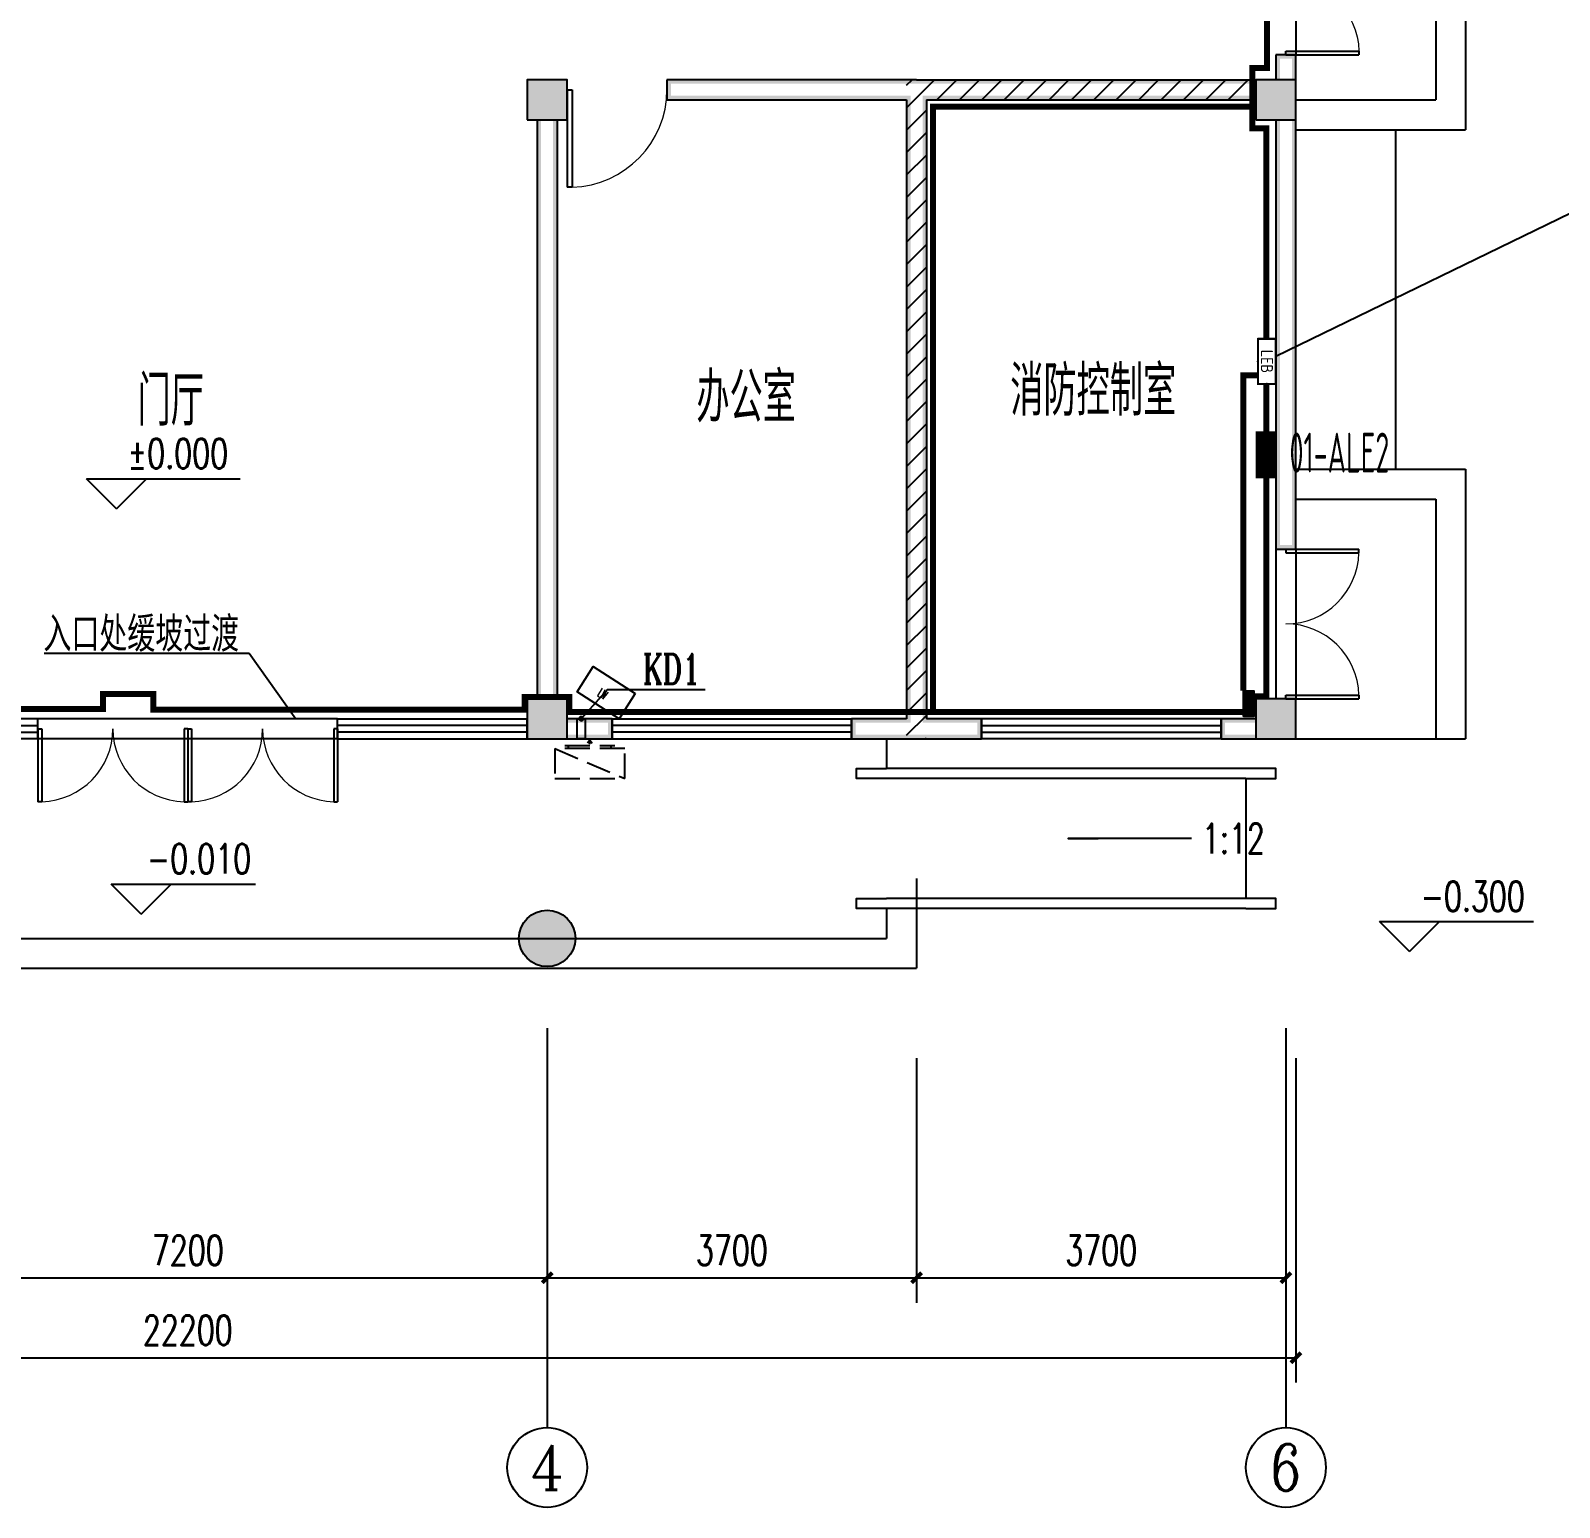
# Model space of a CAD drawing. Extents: x 6250600 to 6678662, y -692028 to -290561.
# Drawn here: x 6288938 to 6304251, y -594503 to -579710 of the extents above; entities that cross this region are included whole.
import ezdxf
from ezdxf.enums import TextEntityAlignment as Align

# ---------------------------------------------------------------- set-up
doc = ezdxf.new("R2010")
doc.units = 0
doc.header["$LTSCALE"] = 1000
doc.header["$MEASUREMENT"] = 0
doc.linetypes.add('DASH', pattern=[0.35, 0.25, -0.1])
doc.linetypes.add('DASHEDX2', pattern=[1.5, 1, -0.5])
doc.layers.get('0').update_dxf_attribs({"linetype": 'CONTINUOUS'})
doc.layers.get('Defpoints').update_dxf_attribs({"linetype": 'CONTINUOUS'})
for name, color, linetype in [('AXIS_TEXT', 7, 'CONTINUOUS'), ('EQUIP-箱柜', 3, 'CONTINUOUS'), ('PUB_HATCH', 8, 'CONTINUOUS'), ('SIG_TEXT', 7, 'CONTINUOUS'), ('SYST', 7, 'CONTINUOUS'), ('WIRE-接地', 4, 'CONTINUOUS'), ('建筑底图', 251, 'CONTINUOUS'), ('电气', 7, 'CONTINUOUS')]:
    doc.layers.add(name, color=color, linetype=linetype)
doc.styles.add('_HZTXT', font='txt.shx', dxfattribs={"width": 0.8, "bigfont": 'HZTXT.shx'})
doc.styles.add('_TCH_AXIS', font='COMPLEX', dxfattribs={"bigfont": 'GBCBIG'})
doc.styles.add('_TCH_DIM', font='SIMPLEX', dxfattribs={"bigfont": 'GBCBIG'})
doc.styles.add('_TCH_DIM_T3', font='SIMPLEX', dxfattribs={"width": 0.705882, "bigfont": 'GBCBIG'})
doc.styles.add('_TCH_LABEL', font='COMPLEX', dxfattribs={"bigfont": 'GBCBIG'})
doc.styles.add('_TEL_DIM', font='sceie.shx', dxfattribs={"width": 0.8, "height": 3.5, "bigfont": 'sceic.shx'})
doc.styles.add('COMPLEX', font='COMPLEX')
doc.styles.add('DIM_FONT', font='SIMPLEX', dxfattribs={"width": 0.7, "bigfont": 'GBCBIG'})
doc.styles.add('SCEI', font='sceie.shx', dxfattribs={"width": 0.8, "height": 400, "bigfont": 'sceic.shx'})
doc.styles.add('schuco', font='sceie.shx', dxfattribs={"width": 0.7, "bigfont": 'sceic.shx'})
doc.styles.add('TG_LINETYPE', font='SIMPLEX', dxfattribs={"width": 0.8, "height": 3, "bigfont": 'HZTXT'})
doc.linetypes.add('TG_接地', pattern='A,0.75,0,["/",TG_LINETYPE,S=0.05,R=-8.594367,X=-0.1,Y=-0.045],0.65,-0.13,0.13,-0.13', length=2)
doc.dimstyles.new('_TCH_ARCH&&100', dxfattribs={"dimtxt": 297.5, "dimasz": 100, "dimexe": 250, "dimexo": 300, "dimgap": 126.25, "dimtad": 1, "dimdec": 0, "dimzin": 0, "dimdsep": 46, "dimtxsty": '_TCH_DIM_T3', "dimblk": 'ARCHTICK', "dimcen": 0.09, "dimclrt": 7, "dimazin": 2, "dimtfac": 1, "dimtdec": 0, "dimtix": 1, "dimtmove": 2, "dimatfit": 3, "dimfxl": 0, "dimtolj": 1, "dimtzin": 0, "dimarcsym": 0})

# ---------------------------------------------------------------- blocks, each defined once
blk = doc.blocks.new('*X35')
at = {"color": 0}
for p, q in [((-250, 33), (-83, 200)), ((-250, 68), (-118, 200)), ((-250, 104), (-154, 200)), ((-250, 139), (-189, 200)), ((-250, 174), (-224, 200)), ((-247, 0), (-47, 200)), ((-212, 0), (-12, 200)), ((-177, 0), (23, 200)), ((-141, 0), (59, 200)), ((-106, 0), (94, 200)), ((-71, 0), (129, 200)), ((-35, 0), (165, 200)), ((0, 0), (200, 200)), ((35, 0), (235, 200)), ((71, 0), (250, 179)), ((106, 0), (250, 144)), ((141, 0), (250, 109)), ((177, 0), (250, 73)), ((212, 0), (250, 38)), ((247, 0), (250, 3))]:
    blk.add_line(p, q, dxfattribs=at)
blk = doc.blocks.new('$equip$00002943')
for p, q in [((-0.75, 0.6), (-0.75, 0)), ((0.75, 0.6), (-0.75, 0.6)), ((0.75, 0), (0.75, 0.6)), ((-0.75, 0), (0.75, 0))]:
    blk.add_line(p, q)
for points, const_width in [([(-0.75, 0.3), (0.75, 0.3)], 0.6), ([(-0.75, 0.6), (-0.75, 0), (0.75, 0), (0.75, 0.6), (-0.75, 0.6), (-0.75, 0)], 0.0667)]:
    blk.add_lwpolyline(points, dxfattribs=dict(const_width=const_width))
for p in [(0, 0.6), (-0.75, 0.3), (0, 0), (0.75, 0.3)]:
    blk.add_point(p)
at = {"xscale": 0.00300000000061118, "yscale": 0.00300000000061118, "zscale": 0.00300000000061118}
blk.add_blockref('*X35', (0, 0), dxfattribs=at)
at = {"color": 7, "style": '_TEL_DIM', "flags": 1}
for tag in ['A', 'REMARK']:
    blk.add_attdef(tag, text='', height=0.00002, dxfattribs=at).set_placement((0, 0), align=Align.MIDDLE_CENTER)
blk = doc.blocks.new('$equip$00002908')
for p, q in [((0.75, 0.6), (-0.75, 0.6)), ((-0.75, 0.6), (-0.75, 0)), ((0.75, 0), (0.75, 0.6)), ((-0.75, 0), (0.75, 0))]:
    blk.add_line(p, q)
at = {"const_width": 0.0667}
blk.add_lwpolyline([(-0.75, 0.6), (-0.75, 0), (0.75, 0), (0.75, 0.6), (-0.75, 0.6), (-0.75, 0)], dxfattribs=at)
for p in [(0, 0.6), (-0.75, 0.3), (0, 0), (0.75, 0.3)]:
    blk.add_point(p)
at = {"color": 7, "style": '_TEL_DIM'}
blk.add_attdef('$TEXT$', text='', height=0.4, dxfattribs=at).set_placement((0, 0.3), align=Align.MIDDLE_CENTER)
at = {"color": 7, "style": '_TEL_DIM', "flags": 1}
for tag in ['A', 'REMARK']:
    blk.add_attdef(tag, text='', height=0.00002, dxfattribs=at).set_placement((0, 0), align=Align.MIDDLE_CENTER)
blk = doc.blocks.new('A$C2E081725')
at = {"linetype": 'DASH'}
for p, q in [((700, 94), (0, 394)), ((600, 64), (100, 64)), ((138, 94), (138, 64)), ((350, 8), (327, 39)), ((350, 49), (350, 0)), ((350, 8), (373, 39)), ((563, 94), (563, 64))]:
    blk.add_line(p, q, dxfattribs=at)
blk.add_lwpolyline([(0, 394), (0, 94), (700, 94), (700, 394)], close=True, dxfattribs=at)
blk = doc.blocks.new('_ArchTick')
at = {"color": 0, "linetype": 'ByBlock', "const_width": 0.4}
blk.add_lwpolyline([(-0.5, -0.5), (0.5, 0.5)], dxfattribs=at)
blk = doc.blocks.new('*D604')
at = {"layer": 'Defpoints', "color": 0, "transparency": 16777216}
for p in [(6279412, -589703), (6301612, -589703), (6301612, -593003)]:
    blk.add_point(p, dxfattribs=at)
at = {"layer": '建筑底图', "color": 0, "lineweight": -2, "transparency": 16777216}
for p, q in [((6279412, -590003), (6279412, -593253)), ((6301612, -590003), (6301612, -593253)), ((6279412, -593003), (6301612, -593003))]:
    blk.add_line(p, q, dxfattribs=at)
at = {"layer": '建筑底图', "color": 0, "lineweight": -2, "transparency": 16777216, "xscale": 100, "yscale": 100, "zscale": 100, "rotation": 180}
blk.add_blockref('_ArchTick', (6279412, -593003), dxfattribs=at)
at = {"layer": '建筑底图', "color": 0, "lineweight": -2, "transparency": 16777216, "xscale": 100, "yscale": 100, "zscale": 100}
blk.add_blockref('_ArchTick', (6301612, -593003), dxfattribs=at)
at = {"layer": '建筑底图', "color": 7, "transparency": 16777216, "insert": (6290512, -592728), "char_height": 297.5, "attachment_point": 5, "style": '_TCH_DIM_T3'}
blk.add_mtext('\\A1;22200', dxfattribs=at)
blk = doc.blocks.new('*D607')
at = {"layer": 'Defpoints', "color": 0, "transparency": 16777216}
for p in [(6286912, -589703), (6294112, -589703), (6294112, -592203)]:
    blk.add_point(p, dxfattribs=at)
at = {"layer": '建筑底图', "color": 0, "lineweight": -2, "transparency": 16777216}
for p, q in [((6286912, -590003), (6286912, -592453)), ((6294112, -590003), (6294112, -592453)), ((6286912, -592203), (6294112, -592203))]:
    blk.add_line(p, q, dxfattribs=at)
at = {"layer": '建筑底图', "color": 0, "lineweight": -2, "transparency": 16777216, "xscale": 100, "yscale": 100, "zscale": 100, "rotation": 180}
blk.add_blockref('_ArchTick', (6286912, -592203), dxfattribs=at)
at = {"layer": '建筑底图', "color": 0, "lineweight": -2, "transparency": 16777216, "xscale": 100, "yscale": 100, "zscale": 100}
blk.add_blockref('_ArchTick', (6294112, -592203), dxfattribs=at)
at = {"layer": '建筑底图', "color": 7, "transparency": 16777216, "insert": (6290512, -591928), "char_height": 297.5, "attachment_point": 5, "style": '_TCH_DIM_T3'}
blk.add_mtext('\\A1;7200', dxfattribs=at)
blk = doc.blocks.new('*D608')
at = {"layer": 'Defpoints', "color": 0, "transparency": 16777216}
for p in [(6294112, -589703), (6297812, -589703), (6297812, -592203)]:
    blk.add_point(p, dxfattribs=at)
at = {"layer": '建筑底图', "color": 0, "lineweight": -2, "transparency": 16777216}
for p, q in [((6294112, -590003), (6294112, -592453)), ((6297812, -590003), (6297812, -592453)), ((6294112, -592203), (6297812, -592203))]:
    blk.add_line(p, q, dxfattribs=at)
at = {"layer": '建筑底图', "color": 0, "lineweight": -2, "transparency": 16777216, "xscale": 100, "yscale": 100, "zscale": 100, "rotation": 180}
blk.add_blockref('_ArchTick', (6294112, -592203), dxfattribs=at)
at = {"layer": '建筑底图', "color": 0, "lineweight": -2, "transparency": 16777216, "xscale": 100, "yscale": 100, "zscale": 100}
blk.add_blockref('_ArchTick', (6297812, -592203), dxfattribs=at)
at = {"layer": '建筑底图', "color": 7, "transparency": 16777216, "insert": (6295962, -591928), "char_height": 297.5, "attachment_point": 5, "style": '_TCH_DIM_T3'}
blk.add_mtext('\\A1;3700', dxfattribs=at)
blk = doc.blocks.new('*D609')
at = {"layer": 'Defpoints', "color": 0, "transparency": 16777216}
for p in [(6297812, -589703), (6301512, -589703), (6301512, -592203)]:
    blk.add_point(p, dxfattribs=at)
at = {"layer": '建筑底图', "color": 0, "lineweight": -2, "transparency": 16777216}
for p, q in [((6297812, -590003), (6297812, -592453)), ((6301512, -590003), (6301512, -592453)), ((6297812, -592203), (6301512, -592203))]:
    blk.add_line(p, q, dxfattribs=at)
at = {"layer": '建筑底图', "color": 0, "lineweight": -2, "transparency": 16777216, "xscale": 100, "yscale": 100, "zscale": 100, "rotation": 180}
blk.add_blockref('_ArchTick', (6297812, -592203), dxfattribs=at)
at = {"layer": '建筑底图', "color": 0, "lineweight": -2, "transparency": 16777216, "xscale": 100, "yscale": 100, "zscale": 100}
blk.add_blockref('_ArchTick', (6301512, -592203), dxfattribs=at)
at = {"layer": '建筑底图', "color": 7, "transparency": 16777216, "insert": (6299662, -591928), "char_height": 297.5, "attachment_point": 5, "style": '_TCH_DIM_T3'}
blk.add_mtext('\\A1;3700', dxfattribs=at)
blk = doc.blocks.new('_AXISO')
blk.add_circle((0, 0), 0.5)
at = {"layer": 'AXIS_TEXT', "style": 'COMPLEX', "width": 1.041667}
blk.add_attdef('A', text='', height=0.56, dxfattribs=at).set_placement((-0.25, -0.28), (0.25, -0.28), align=Align.FIT)
blk = doc.blocks.new('$DorLib2D$00000001')
for p, q in [((0.45, 0.975), (0.5, 0.975)), ((0.45, 0), (0.45, 0.975)), ((0.5, 0), (0.5, 0.975)), ((0.5, 0), (0.45, 0))]:
    blk.add_line(p, q)
at = {"lineweight": 13}
blk.add_arc((0.475, 0), 0.975, 91.4693, 180, dxfattribs=at)
blk = doc.blocks.new('$TCHSYS$WIN2D')
for p, q in [((-0.5, 0.5), (0.5, 0.5)), ((-0.5, 0.5), (-0.5, -0.5)), ((0.5, 0.5), (0.5, -0.5)), ((0.5, 0.1667), (-0.5, 0.1667)), ((0.5, -0.1667), (-0.5, -0.1667)), ((-0.5, -0.5), (0.5, -0.5))]:
    blk.add_line(p, q)
blk = doc.blocks.new('$DorLib2D$00000002')
for p, q in [((-0.5, 0), (-0.5, 0.4875)), ((-0.475, 0.4875), (-0.5, 0.4875)), ((-0.475, 0), (-0.475, 0.4875)), ((0.475, 0), (0.475, 0.4875)), ((0.475, 0.4875), (0.5, 0.4875)), ((0.5, 0), (0.5, 0.4875)), ((-0.5, 0), (-0.475, 0)), ((0.5, 0), (0.475, 0))]:
    blk.add_line(p, q)
at = {"lineweight": 13}
for centre, start, end in [((-0.4875, 0), 0, 88.53072), ((0.4875, 0), 91.46928, 180)]:
    blk.add_arc(centre, 0.4875, start, end, dxfattribs=at)
blk = doc.blocks.new('$WINLIB2D$00000001')
at = {"color": 0}
for points in [[(-0.5, 0.5), (-0.5, -0.5)], [(-0.5, 0.5), (0.5, 0.5)], [(0.5, -0.5), (0.5, 0.5)], [(0.5, 0.1667), (-0.5, 0.1667)], [(0.5, -0.1667), (-0.5, -0.1667)], [(-0.5, -0.5), (0.5, -0.5)]]:
    blk.add_lwpolyline(points, dxfattribs=at)
blk = doc.blocks.new('_FZH')
blk.add_lwpolyline([(-0.5, -0.5), (0.5, -0.5), (0.5, 0.5), (-0.5, 0.5)], close=True)
at = {"layer": 'PUB_HATCH'}
blk.add_solid([(-0.5, -0.5), (0.5, -0.5), (-0.5, 0.5), (0.5, 0.5)], dxfattribs=at)

msp = doc.modelspace()

# ---------------------------------------------------------------- hatches: boundary and pattern name
at = {"layer": 'SIG_TEXT'}
h = msp.add_hatch(dxfattribs=at)
h.set_pattern_fill('ANSI31', color=256, scale=10, angle=90, style=0)
h.set_pattern_definition([(135, (5705351.625, -4924141.937), (-11.22532015, -11.22532015), [])])
h.paths.add_polyline_path([(6301085.5, -586580.9), (6301085.5, -586323.4), (6301190.2, -586323.4), (6301190.2, -586580.9)])
at = {"layer": '建筑底图'}
for points in [[(6301611.8, -579952.9), (6301411.8, -579952.9), (6301451.8, -579992.9), (6301571.8, -579992.9)], [(6301411.8, -580202.9), (6301451.8, -580202.9), (6301451.8, -579992.9), (6301411.8, -579952.9)], [(6301571.8, -580202.9), (6301611.8, -580202.9), (6301611.8, -579952.9), (6301571.8, -579992.9)], [(6294311.8, -580202.9), (6293911.8, -580202.9), (6293951.8, -580242.9), (6294271.8, -580242.9)], [(6293911.8, -580202.9), (6293911.8, -580602.9), (6293951.8, -580562.9), (6293951.8, -580242.9)], [(6294311.8, -580602.9), (6294311.8, -580202.9), (6294271.8, -580242.9), (6294271.8, -580562.9)], [(6297811.8, -580202.9), (6295311.8, -580202.9), (6295351.8, -580242.9), (6297811.8, -580242.9)], [(6295311.8, -580202.9), (6295311.8, -580402.9), (6295351.8, -580362.9), (6295351.8, -580242.9)], [(6301211.8, -580242.9), (6301211.8, -580202.9), (6297811.8, -580202.9), (6297811.8, -580242.9)], [(6301611.8, -580202.9), (6301211.8, -580202.9), (6301251.8, -580242.9), (6301571.8, -580242.9)], [(6301211.8, -580202.9), (6301211.8, -580602.9), (6301251.8, -580562.9), (6301251.8, -580242.9)], [(6301611.8, -580602.9), (6301611.8, -580202.9), (6301571.8, -580242.9), (6301571.8, -580562.9)], [(6295311.8, -580402.9), (6297711.8, -580402.9), (6297751.8, -580362.9), (6295351.8, -580362.9)], [(6297711.8, -580402.9), (6297711.8, -586602.9), (6297751.8, -586642.9), (6297751.8, -580362.9)], [(6301211.8, -580402.9), (6301211.8, -580362.9), (6297871.8, -580362.9), (6297911.8, -580402.9)], [(6297911.8, -580402.9), (6297911.8, -586602.9), (6297871.8, -586642.9), (6297871.8, -580362.9)], [(6293911.8, -580602.9), (6294311.8, -580602.9), (6294271.8, -580562.9), (6293951.8, -580562.9)], [(6294011.8, -586402.9), (6294051.8, -586402.9), (6294051.8, -580602.9), (6294011.8, -580602.9)], [(6294171.8, -586402.9), (6294211.8, -586402.9), (6294211.8, -580602.9), (6294171.8, -580602.9)], [(6301211.8, -580602.9), (6301611.8, -580602.9), (6301571.8, -580562.9), (6301251.8, -580562.9)], [(6301451.8, -580602.9), (6301411.8, -580602.9), (6301411.8, -584902.9), (6301451.8, -584862.9)], [(6301611.8, -580602.9), (6301571.8, -580602.9), (6301571.8, -584862.9), (6301611.8, -584902.9)], [(6301411.8, -584902.9), (6301611.8, -584902.9), (6301571.8, -584862.9), (6301451.8, -584862.9)], [(6294311.8, -586402.9), (6293911.8, -586402.9), (6293951.8, -586442.9), (6294271.8, -586442.9)], [(6293911.8, -586402.9), (6293911.8, -586802.9), (6293951.8, -586762.9), (6293951.8, -586442.9)], [(6294311.8, -586802.9), (6294311.8, -586402.9), (6294271.8, -586442.9), (6294271.8, -586762.9)], [(6301611.8, -586402.9), (6301211.8, -586402.9), (6301251.8, -586442.9), (6301571.8, -586442.9)], [(6301211.8, -586402.9), (6301211.8, -586802.9), (6301251.8, -586762.9), (6301251.8, -586442.9)], [(6301611.8, -586802.9), (6301611.8, -586402.9), (6301571.8, -586442.9), (6301571.8, -586762.9)], [(6294311.8, -586602.9), (6294311.8, -586642.9), (6294721.8, -586642.9), (6294761.8, -586602.9)], [(6294761.8, -586802.9), (6294761.8, -586602.9), (6294721.8, -586642.9), (6294721.8, -586762.9)], [(6297711.8, -586602.9), (6297161.8, -586602.9), (6297201.8, -586642.9), (6297751.8, -586642.9)], [(6297161.8, -586602.9), (6297161.8, -586802.9), (6297201.8, -586762.9), (6297201.8, -586642.9)], [(6298461.8, -586602.9), (6297911.8, -586602.9), (6297871.8, -586642.9), (6298421.8, -586642.9)], [(6298461.8, -586802.9), (6298461.8, -586602.9), (6298421.8, -586642.9), (6298421.8, -586762.9)], [(6301211.8, -586642.9), (6301211.8, -586602.9), (6300861.8, -586602.9), (6300901.8, -586642.9)], [(6300861.8, -586602.9), (6300861.8, -586802.9), (6300901.8, -586762.9), (6300901.8, -586642.9)], [(6293911.8, -586802.9), (6294311.8, -586802.9), (6294271.8, -586762.9), (6293951.8, -586762.9)], [(6294311.8, -586762.9), (6294311.8, -586802.9), (6294761.8, -586802.9), (6294721.8, -586762.9)], [(6297161.8, -586802.9), (6297811.8, -586802.9), (6297811.8, -586762.9), (6297201.8, -586762.9)], [(6297811.8, -586802.9), (6298461.8, -586802.9), (6298421.8, -586762.9), (6297811.8, -586762.9)], [(6301211.8, -586802.9), (6301211.8, -586762.9), (6300901.8, -586762.9), (6300861.8, -586802.9)], [(6301211.8, -586802.9), (6301611.8, -586802.9), (6301571.8, -586762.9), (6301251.8, -586762.9)]]:
    msp.add_hatch(color=256, dxfattribs=at).paths.add_polyline_path(points)
h = msp.add_hatch(dxfattribs=at)
h.set_pattern_fill('ANSI31', color=256, scale=100)
h.set_pattern_definition([(45, (3833804.19, -198322.76), (-112.253202, 112.253202), [])])
h.paths.add_polyline_path([(6301211.8, -580202.9), (6297711.8, -580202.9), (6297711.8, -580402.9), (6301211.8, -580402.9)])
h.paths.add_polyline_path([(6297711.8, -586802.9), (6297911.8, -586802.9), (6297911.8, -580402.9), (6297711.8, -580402.9)])
h = msp.add_hatch(color=256, dxfattribs=at)
h.dxf.hatch_style = 1
h.paths.add_polyline_path([(6293828.9, -588802.9, 1), (6294394.6, -588802.9, 1)])

# ---------------------------------------------------------------- linework, layer by layer
at = {"layer": 'SIG_TEXT', "ltscale": 5}
msp.add_lwpolyline([(6301085.5, -586580.9), (6301085.5, -586323.4), (6301190.2, -586323.4), (6301190.2, -586580.9)], close=True, dxfattribs=at)
at = {"layer": 'WIRE-接地', "linetype": 'TG_接地', "const_width": 60}
for points in [[(6301315.3, -582798.8), (6301315.3, -580687.7), (6301175.5, -580687.7), (6301175.5, -580084.1), (6301322.5, -580084.1), (6301322.5, -578260.5), (6301166.8, -578260.5), (6301166.8, -577745.5), (6301366.1, -577745.5), (6301366.1, -572039.3), (6301190.2, -572039.3)], [(6297975.3, -586534.7), (6297975.3, -580472.4), (6301211.8, -580472.4)], [(6301085.5, -586323.4), (6301085.5, -583163.4), (6301231.8, -583163.4)], [(6301315.3, -583734.7), (6301315.3, -583248.8)], [(6301190.2, -586379.7), (6301315.3, -586379.7), (6301315.3, -584177)], [(6279942.9, -586483.3), (6286677.3, -586483.3), (6286677.3, -586352.9), (6287162.6, -586352.9), (6287162.6, -586506.3), (6289663.3, -586506.3), (6289663.3, -586355), (6290167.3, -586355), (6290167.3, -586511.5), (6293886.5, -586511.5), (6293886.5, -586383.8), (6294333.5, -586383.8), (6294333.5, -586534.7), (6301082.7, -586534.7)]]:
    msp.add_lwpolyline(points, dxfattribs=at)
at = {"layer": '建筑底图'}
for p, q in [((6303311.8, -577702.9), (6303311.8, -580702.9)), ((6303011.8, -578002.9), (6303011.8, -580402.9)), ((6301611.8, -578452.9), (6301611.8, -579952.9)), ((6301611.8, -579952.9), (6301411.8, -579952.9)), ((6301411.8, -579952.9), (6301411.8, -580202.9)), ((6301611.8, -580202.9), (6301611.8, -579952.9)), ((6297811.8, -580202.9), (6295311.8, -580202.9)), ((6295311.8, -580202.9), (6295311.8, -580402.9)), ((6297811.8, -580202.9), (6301211.8, -580202.9)), ((6295311.8, -580402.9), (6297711.8, -580402.9)), ((6297711.8, -580402.9), (6297711.8, -586602.9)), ((6297911.8, -580402.9), (6301211.8, -580402.9)), ((6297911.8, -580402.9), (6297911.8, -586602.9)), ((6301611.8, -580402.9), (6303011.8, -580402.9)), ((6294011.8, -580602.9), (6294011.8, -586402.9)), ((6294211.8, -580602.9), (6294211.8, -586402.9)), ((6301411.8, -580602.9), (6301411.8, -584902.9)), ((6301611.8, -584902.9), (6301611.8, -580602.9)), ((6301611.8, -580702.9), (6303311.8, -580702.9)), ((6289797.9, -584500.3), (6289497.9, -584200.3)), ((6289497.9, -584200.3), (6291038.1, -584200.3)), ((6289797.9, -584500.3), (6290097.9, -584200.3)), ((6301611.8, -584102.9), (6303311.8, -584102.9)), ((6303311.8, -584102.9), (6303311.8, -586802.9)), ((6301611.8, -584402.9), (6303011.8, -584402.9)), ((6303011.8, -584402.9), (6303011.8, -586802.9)), ((6301411.8, -584902.9), (6301411.8, -586402.9)), ((6301411.8, -584902.9), (6301611.8, -584902.9)), ((6301611.8, -584902.9), (6301611.8, -586402.9)), ((6289073.3, -585945), (6291126, -585945)), ((6291126, -585945), (6291594, -586602.9)), ((6290511.8, -586602.9), (6289011.8, -586602.9)), ((6292011.8, -586602.9), (6290511.8, -586602.9)), ((6294761.8, -586602.9), (6294311.8, -586602.9)), ((6294761.8, -586802.9), (6294761.8, -586602.9)), ((6297711.8, -586602.9), (6297161.8, -586602.9)), ((6297161.8, -586602.9), (6297161.8, -586802.9)), ((6298461.8, -586602.9), (6297911.8, -586602.9)), ((6298461.8, -586802.9), (6298461.8, -586602.9)), ((6301211.8, -586602.9), (6300861.8, -586602.9)), ((6300861.8, -586602.9), (6300861.8, -586802.9)), ((6292011.8, -586802.9), (6289011.8, -586802.9)), ((6290511.8, -586802.9), (6289011.8, -586802.9)), ((6292011.8, -586802.9), (6290511.8, -586802.9)), ((6294311.8, -586802.9), (6294761.8, -586802.9)), ((6297161.8, -586802.9), (6297811.8, -586802.9)), ((6297511.8, -586802.9), (6297511.8, -587102.7)), ((6297811.8, -586802.9), (6298461.8, -586802.9)), ((6300861.8, -586802.9), (6301211.8, -586802.9)), ((6301611.8, -586802.9), (6303311.8, -586802.9)), ((6301111.8, -587102.7), (6297511.8, -587102.7)), ((6301111.8, -587202.7), (6297511.8, -587202.7)), ((6301111.8, -587202.7), (6301111.8, -588402.7)), ((6290044.7, -588559.7), (6289744.7, -588259.7)), ((6289744.7, -588259.7), (6291192, -588259.7)), ((6290044.7, -588559.7), (6290344.7, -588259.7)), ((6297811.8, -588202.9), (6297811.8, -589102.9)), ((6301111.8, -588402.7), (6297511.8, -588402.7)), ((6301111.8, -588502.7), (6297511.8, -588502.7)), ((6297511.8, -588502.7), (6297511.8, -588802.9)), ((6302750.4, -588934.9), (6302450.4, -588634.9)), ((6302450.4, -588634.9), (6303990.7, -588634.9)), ((6302750.4, -588934.9), (6303050.4, -588634.9)), ((6279411.8, -588802.9), (6297511.8, -588802.9)), ((6279111.8, -589102.9), (6297811.8, -589102.9)), ((6294111.8, -589702.9), (6294111.8, -593702.9)), ((6301511.8, -589702.9), (6301511.8, -593702.9))]:
    msp.add_line(p, q, dxfattribs=at)
for points in [[(6302611.8, -584102.9), (6302611.8, -580702.9)], [(6295694.4, -586313), (6294713.4, -586313), (6294451.8, -586602.9)], [(6297511.8, -587202.7), (6297211.8, -587202.7), (6297211.8, -587102.7), (6297511.8, -587102.7)], [(6301111.8, -587202.7), (6301411.8, -587202.7), (6301411.8, -587102.7), (6301111.8, -587102.7)], [(6300564.9, -587802.7), (6299330.4, -587802.7), (6299630.4, -587802.7)], [(6297511.8, -588502.7), (6297211.8, -588502.7), (6297211.8, -588402.7), (6297511.8, -588402.7)], [(6301111.8, -588502.7), (6301411.8, -588502.7), (6301411.8, -588402.7), (6301111.8, -588402.7)]]:
    msp.add_lwpolyline(points, dxfattribs=at)
for points in [[(6294994.6, -586350.5), (6294832.5, -586602.9), (6294411.8, -586332.7), (6294573.9, -586080.3)], [(6294491.8, -586802.9), (6294411.8, -586802.9), (6294411.8, -586602.9), (6294491.8, -586602.9)]]:
    msp.add_lwpolyline(points, close=True, dxfattribs=at)
msp.add_lwpolyline([(6294465.2, -586588.1, 1), (6294438.4, -586617.8, 1)], format="xyb", close=True, dxfattribs=at)
msp.add_circle((6294111.8, -588802.9), 282.8, dxfattribs=at)
at = {"layer": '电气', "color": 6, "linetype": 'Continuous'}
msp.add_line((6307557.6, -579985.2), (6301411.8, -582973.8), dxfattribs=at)

# ---------------------------------------------------------------- block references
at = {"layer": 'EQUIP-箱柜', "color": 1, "xscale": 300, "yscale": 300, "zscale": 300, "rotation": 270}
msp.add_blockref('$equip$00002908', (6301231.8, -583023.8), dxfattribs=at).add_auto_attribs({'$TEXT$': 'LEB'})
msp.add_blockref('$equip$00002943', (6301219.6, -583959.7), dxfattribs=at)
at = {"layer": '建筑底图'}
for name, p, xscale, yscale, zscale, rotation in [('$DorLib2D$00000002', (6301511.8, -579202.9), -1500, 1500, -1500, 270.0000003118053), ('$DorLib2D$00000001', (6294811.8, -580302.9), -1000, -1000, -1000, 2.085036143739671e-08), ('$DorLib2D$00000002', (6301511.8, -585652.9), 1500, 1500, 1500, 269.9999999952568), ('$TCHSYS$WIN2D', (6288061.8, -586702.9), 1900.000002484769, 200.0000009590294, 1900.000002484769, 179.999999983938), ('$TCHSYS$WIN2D', (6292961.8, -586702.9), -1900.000002484769, 200.0000009590294, -1900.000002484769, 180), ('$WINLIB2D$00000001', (6295961.8, -586702.9), -2400, -200.0000058331061, -2400, 180.0000000381494), ('$WINLIB2D$00000001', (6299661.8, -586702.9), 2400, 199.9999958495609, 2400, 180.0000000650894), ('$DorLib2D$00000002', (6289761.8, -586702.9), 1500, 1500, 1500, 179.999999983938), ('$DorLib2D$00000002', (6291261.8, -586702.9), 1500, 1500, 1500, 179.999999983938)]:
    msp.add_blockref(name, p, dxfattribs=dict(at, xscale=xscale, yscale=yscale, zscale=zscale, rotation=rotation))
at = {"layer": '建筑底图', "xscale": 400, "yscale": 400, "zscale": 400}
for p in [(6294111.8, -580402.9), (6301411.8, -580402.9), (6294111.8, -586602.9), (6301411.8, -586602.9)]:
    msp.add_blockref('_FZH', p, dxfattribs=at)
at = {"layer": '建筑底图', "rotation": 180}
msp.add_blockref('A$C2E081725', (6294889.7, -586808.6), dxfattribs=at)
at = {"layer": '建筑底图'}
ref = msp.add_blockref('_AXISO', (6294111.8, -594102.9), dxfattribs=dict(at, xscale=800, yscale=800, zscale=800))
ref.add_attrib('A', '4', dxfattribs={"layer": 'AXIS_TEXT', "color": 0, "height": 445.4, "style": '_TCH_AXIS'}).set_placement((6293942.1, -594325.7), (6294281.5, -594325.7), align=Align.FIT)
ref = msp.add_blockref('_AXISO', (6301511.8, -594102.9), dxfattribs=dict(at, xscale=800, yscale=800, zscale=800))
ref.add_attrib('A', '6', dxfattribs={"layer": 'AXIS_TEXT', "color": 0, "height": 465.9, "style": '_TCH_AXIS'}).set_placement((6301356.5, -594335.9), (6301667.1, -594335.9), align=Align.FIT)

# ---------------------------------------------------------------- texts
at = {"layer": 'SYST', "linetype": 'DASHEDX2', "style": 'SCEI', "width": 0.6}
msp.add_text('01-ALE2', height=400, dxfattribs=at).set_placement((6301547.8, -584137.4))
at = {"layer": '建筑底图'}
for s, height, style, width, p in [('门厅', 500, 'schuco', 0.7, (6290008.9, -583667.6)), ('办公室', 500, 'schuco', 0.7, (6295606, -583633.5)), ('消防控制室', 500, 'schuco', 0.7, (6298750.3, -583568.2)), ('%%P0.000', 297.5, '_TCH_DIM', 0.705882, (6289908.1, -584095.3)), ('入口处缓坡过渡', 350, '_HZTXT', 0.8, (6289066.2, -585932.1)), ('KD1', 297.5, '_TCH_LABEL', 0.705882, (6295069.1, -586253)), ('1:12', 297.5, '_TCH_DIM', 0.705882, (6300669.9, -587951.4)), ('-0.010', 297.5, '_TCH_DIM', 0.705882, (6290102, -588154.7)), ('-0.300', 297.5, '_TCH_DIM', 0.705882, (6302860.7, -588529.9))]:
    msp.add_text(s, height=height, dxfattribs=dict(at, style=style, width=width)).set_placement(p)
at = {"layer": '建筑底图', "style": 'DIM_FONT', "width": 0.494118}
msp.add_text('LW', height=89.65, rotation=327.28331, dxfattribs=at).set_placement((6294607.8, -586368.5))

# ---------------------------------------------------------------- dimensions: what is measured, and where the dimension line sits
at = {"layer": '建筑底图'}
for p1, p2, distance, picture, middle in [((6279411.8, -589702.9), (6301611.8, -589702.9), -3300, '*D604', (6290511.8, -592727.9)), ((6286911.8, -589702.9), (6294111.8, -589702.9), -2500, '*D607', (6290511.8, -591927.9)), ((6294111.8, -589702.9), (6297811.8, -589702.9), -2500, '*D608', (6295961.8, -591927.9)), ((6297811.8, -589702.9), (6301511.8, -589702.9), -2500, '*D609', (6299661.8, -591927.9))]:
    dim = msp.add_aligned_dim(p1=p1, p2=p2, distance=distance, dimstyle='_TCH_ARCH&&100', dxfattribs=at)
    dim.commit()
    dim.dimension.update_dxf_attribs({"geometry": picture, "text_midpoint": middle})

doc.saveas('drawing.dxf')
